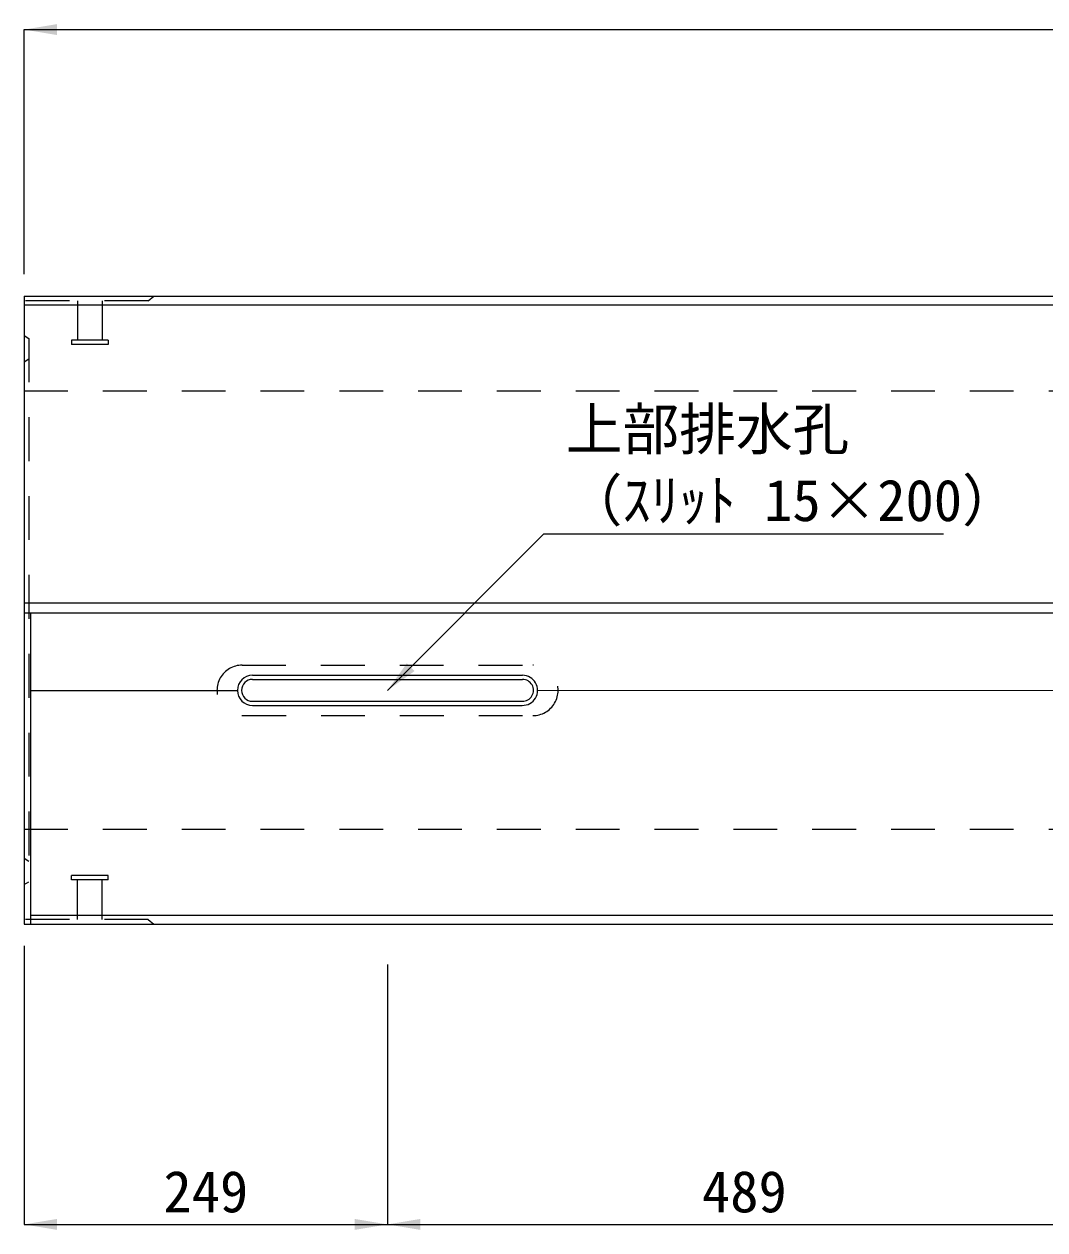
# Model space of a CAD drawing. Units: millimetres at full size. Extents: x 289 to 42849, y -1182 to 27464.
# Drawn here: x 12871 to 13571, y 19943 to 20768 of the extents above; entities that cross this region are included whole.
import ezdxf
from ezdxf.enums import TextEntityAlignment as Align

# ---------------------------------------------------------------- set-up
doc = ezdxf.new("R2010")
doc.units = ezdxf.units.MM
doc.header["$LTSCALE"] = 40
doc.linetypes.add('USER2', pattern=[1.35, 0.75, -0.6])
for name, color, linetype, lineweight in [('0_2', 7, 'Continuous', 20), ('インサート', 3, 'USER2', 5), ('側溝', 7, 'Continuous', 5), ('寸法線', 7, 'Continuous', 9), ('本体', 2, 'Continuous', 9)]:
    doc.layers.add(name, color=color, linetype=linetype, lineweight=lineweight)
doc.styles.add('ＭＳ ゴシック', font='')
doc.styles.get('ＭＳ ゴシック').set_extended_font_data('MS Gothic')

# ---------------------------------------------------------------- blocks, each defined once
blk = doc.blocks.new('filled_arrow')
at = {"color": 0, "linetype": 'Continuous', "lineweight": -2}
blk.add_solid([(7.5, 1.25), (0, 0), (7.5, -1.25)], dxfattribs=at)

msp = doc.modelspace()

# ---------------------------------------------------------------- linework, layer by layer
at = {"layer": '0_2', "color": 4, "linetype": 'USER2', "lineweight": 5}
for p, q in [((12956.15, 20578.77), (12960.15, 20581.97)), ((12956.15, 20578.77), (12871.15, 20578.77)), ((12956.15, 20155.17), (12871.15, 20155.17)), ((12956.15, 20155.17), (12960.15, 20151.97))]:
    msp.add_line(p, q, dxfattribs=at)
at = {"layer": 'インサート'}
for p, q in [((12907.65, 20578.77), (12907.65, 20551.76)), ((12924.65, 20578.77), (12924.65, 20551.76)), ((12928.65, 20551.76), (12903.65, 20551.76)), ((12903.65, 20551.76), (12903.65, 20548.76)), ((12928.65, 20548.76), (12903.65, 20548.76)), ((12928.65, 20551.76), (12928.65, 20548.76)), ((12928.65, 20185.17), (12903.65, 20185.17)), ((12903.65, 20182.17), (12903.65, 20185.17)), ((12928.65, 20182.17), (12928.65, 20185.17)), ((12928.65, 20182.17), (12903.65, 20182.17)), ((12907.65, 20155.17), (12907.65, 20182.17)), ((12924.65, 20155.17), (12924.65, 20182.17))]:
    msp.add_line(p, q, dxfattribs=at)
at = {"layer": '側溝', "color": 2, "lineweight": 20}
for p, q in [((12871.15, 20581.97), (14869.14, 20581.97)), ((12871.15, 20581.97), (12871.15, 20151.97)), ((12871.15, 20151.97), (14869.14, 20151.97))]:
    msp.add_line(p, q, dxfattribs=at)
at = {"layer": '側溝'}
for p, q in [((12871.15, 20575.97), (14869.14, 20575.97)), ((12871.15, 20554.97), (12874.35, 20552.96)), ((12871.15, 20536.96), (12874.35, 20538.97)), ((12875.65, 20364.97), (12875.65, 20151.97)), ((12875.65, 20157.97), (13609.14, 20157.97))]:
    msp.add_line(p, q, dxfattribs=at)
at = {"layer": '側溝', "linetype": 'USER2'}
for p, q in [((12874.35, 20552.96), (12874.35, 20180.97)), ((13020.56, 20329.24), (13219.73, 20329.24)), ((13020.67, 20294.7), (13219.62, 20294.69)), ((12871.15, 20196.97), (12874.35, 20194.97)), ((12871.15, 20178.97), (12874.35, 20180.97))]:
    msp.add_line(p, q, dxfattribs=at)
at = {"layer": '側溝', "linetype": 'USER2', "lineweight": 9}
for p, q in [((12871.15, 20516.97), (14869.14, 20516.97)), ((12871.15, 20216.97), (14869.14, 20216.97))]:
    msp.add_line(p, q, dxfattribs=at)
at = {"layer": '側溝', "color": 2, "lineweight": 9}
for p, q in [((12871.15, 20371.97), (14869.14, 20371.97)), ((12871.15, 20364.97), (14869.14, 20364.97)), ((12875.65, 20311.97), (13017.33, 20311.97)), ((13222.96, 20311.86), (13609.14, 20312))]:
    msp.add_line(p, q, dxfattribs=at)
at = {"layer": '側溝', "color": 4}
for p, q in [((13027.65, 20322.28), (13212.65, 20322.28)), ((13027.65, 20301.65), (13212.46, 20301.65))]:
    msp.add_line(p, q, dxfattribs=at)
at = {"layer": '側溝', "color": 2}
for p, q in [((13027.65, 20319.47), (13212.65, 20319.47)), ((13027.65, 20304.47), (13212.49, 20304.47))]:
    msp.add_line(p, q, dxfattribs=at)
at = {"layer": '寸法線'}
for p, q in [((12871.15, 20764.37), (14869.14, 20764.37)), ((12871.15, 20596.97), (12871.15, 20764.37)), ((12871.15, 20136.97), (12871.15, 19946.33)), ((13120.15, 20124.2), (13120.15, 19946.33)), ((13120.15, 20124.2), (13120.15, 19946.33)), ((12871.15, 19946.33), (13120.15, 19946.33)), ((13120.15, 19946.33), (13609.14, 19946.33))]:
    msp.add_line(p, q, dxfattribs=at)
msp.add_lwpolyline([(13120.15, 20311.97), (13227.27, 20419.1), (13501, 20419.1)], dxfattribs=at)
at = {"layer": '本体', "color": 7, "linetype": 'USER2', "lineweight": 5}
for centre, start, end in [((13020.56, 20311.97), 90, 270.35101), ((13219.73, 20311.97), 269.64801, 89.99902)]:
    msp.add_arc(centre, 17.27, start, end, dxfattribs=at)
at = {"layer": '本体', "color": 4, "lineweight": 5}
for centre, start, end in [((13027.65, 20311.97), 90, 270), ((13212.65, 20311.97), 268.99771, 89.99902)]:
    msp.add_arc(centre, 10.31, start, end, dxfattribs=at)
at = {"layer": '本体', "lineweight": 5}
for centre, start, end in [((13027.65, 20311.97), 90, 270), ((13212.65, 20311.97), 268.82457, 89.99902)]:
    msp.add_arc(centre, 7.5, start, end, dxfattribs=at)

# ---------------------------------------------------------------- block references
at = {"layer": '寸法線', "xscale": 3, "yscale": 3}
for p in [(12871.15, 20764.37), (12871.15, 19946.33), (13120.15, 19946.33)]:
    msp.add_blockref('filled_arrow', p, dxfattribs=at)
for p, rotation in [((13120.15, 20311.97), 45), ((13120.15, 19946.33), 180)]:
    msp.add_blockref('filled_arrow', p, dxfattribs=dict(at, rotation=rotation))

# ---------------------------------------------------------------- texts
at = {"layer": '寸法線', "style": 'ＭＳ ゴシック'}
for s, p in [('上部排水孔', (13242.27, 20468.07)), ('（ｽﾘｯﾄ 15×200）', (13242.27, 20419.32))]:
    msp.add_text(s, height=28.48, dxfattribs=at).set_placement(p, align=Align.BOTTOM_LEFT)
for s, p in [('249', (12995.65, 19968.83)), ('489', (13364.64, 19968.83))]:
    msp.add_text(s, height=28.48, dxfattribs=at).set_placement(p, align=Align.MIDDLE_CENTER)

doc.saveas('drawing.dxf')
